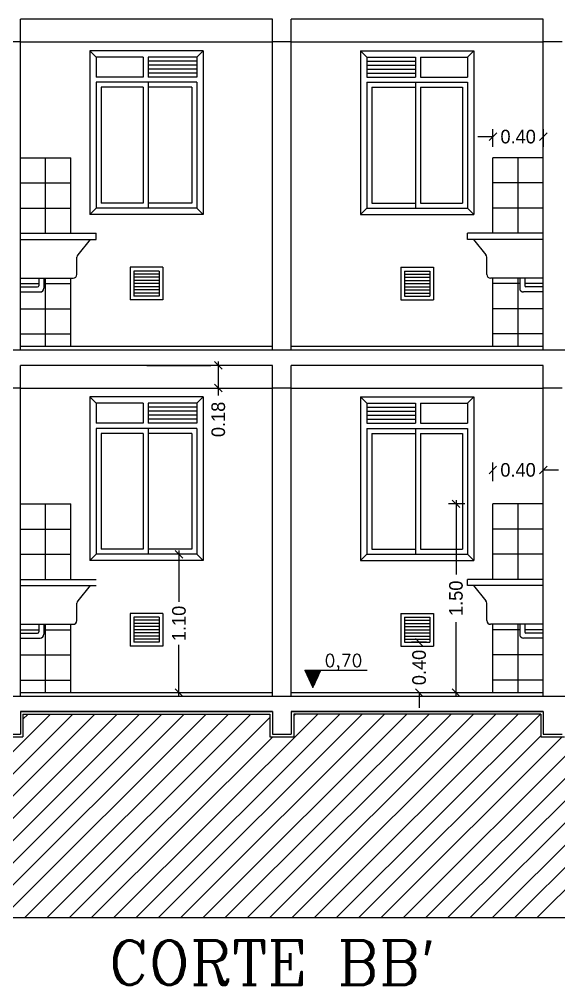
# Model space of a CAD drawing. Extents: x -18 to 75.6, y 22.6 to 43.7.
# Drawn here: x 63.51 to 67.79, y 22.56 to 30.23 of the extents above; entities that cross this region are included whole.
import ezdxf

# ---------------------------------------------------------------- set-up
doc = ezdxf.new("R2010")
doc.units = 0
doc.header["$LTSCALE"] = 2
doc.layers.get('0').update_dxf_attribs({"linetype": 'CONTINUOUS'})
doc.layers.get('DEFPOINTS').update_dxf_attribs({"linetype": 'CONTINUOUS'})
for name, color, linetype in [('CONCRETO', 5, 'CONTINUOUS'), ('COTAS', 244, 'CONTINUOUS'), ('EQUIPAMENTOS', 1, 'CONTINUOUS'), ('ESQUADRIAS', 244, 'CONTINUOUS'), ('PAREDE', 7, 'CONTINUOUS'), ('PAREDECORTE', 3, 'CONTINUOUS'), ('PISO', 30, 'CONTINUOUS'), ('TERRENOEMCORTE', 244, 'CONTINUOUS'), ('TEXTO', 1, 'CONTINUOUS')]:
    doc.layers.add(name, color=color, linetype=linetype)
doc.styles.add('ROMANC', font='ROMANC.SHX')
doc.dimstyles.get("Standard").update_dxf_attribs({"dimtxt": 0.18, "dimasz": 0.18, "dimexe": 0.18, "dimexo": 0.0625, "dimgap": 0.09, "dimtad": 0, "dimtih": 1, "dimtoh": 1, "dimdec": 4, "dimzin": 0, "dimtxsty": 'STANDARD', "dimcen": 0.09, "dimazin": 3, "dimtfac": 1, "dimtdec": 4, "dimtofl": 0, "dimtmove": 0, "dimatfit": 3, "dimtolj": 1, "dimtzin": 0})

# ---------------------------------------------------------------- blocks, each defined once
blk = doc.blocks.new('A$C3')
at = {"layer": 'DEFPOINTS', "color": 0, "linetype": 'BYBLOCK', "ltscale": 0.3}
for p in [(0.0349, 0.032), (0.2349, 0.032)]:
    blk.add_point(p, dxfattribs=at)
at = {"layer": 'EQUIPAMENTOS', "color": 30, "linetype": 'CONTINUOUS', "ltscale": 0.3}
for p, q in [((0.0049, 0.262), (0.2649, 0.262)), ((0.0349, 0.232), (0.2349, 0.232)), ((0.0349, 0.207), (0.2349, 0.207)), ((0.0349, 0.182), (0.2349, 0.182)), ((0.0349, 0.157), (0.2349, 0.157)), ((0.0349, 0.132), (0.2349, 0.132)), ((0.0349, 0.107), (0.2349, 0.107)), ((0.0349, 0.082), (0.2349, 0.082)), ((0.0049, 0.002), (0.2649, 0.002)), ((0.0349, 0.057), (0.2349, 0.057)), ((0.0349, 0.032), (0.2349, 0.032))]:
    blk.add_line(p, q, dxfattribs=at)
at = {"layer": 'PAREDE', "color": 30, "linetype": 'CONTINUOUS', "ltscale": 0.3}
for p, q in [((0.0049, 0.262), (0.0049, 0.002)), ((0.0349, 0.232), (0.0349, 0.032)), ((0.2349, 0.232), (0.2349, 0.032)), ((0.2649, 0.262), (0.2649, 0.002))]:
    blk.add_line(p, q, dxfattribs=at)
blk = doc.blocks.new('_OBLIQUE')
at = {"color": 0, "linetype": 'BYBLOCK'}
blk.add_line((-0.5, -0.5), (0.5, 0.5), dxfattribs=at)
blk = doc.blocks.new('*D9')
at = {"color": 244, "linetype": 'BYBLOCK', "ltscale": 0.2}
for p, q in [((99.3964, 28.5607), (99.9038, 28.5607)), ((99.9638, 28.5907), (99.9638, 28.3807)), ((99.3964, 28.3807), (99.9038, 28.3807)), ((99.9638, 28.3807), (99.9638, 28.3207))]:
    blk.add_line(p, q, dxfattribs=at)
at = {"layer": 'DEFPOINTS', "color": 0, "linetype": 'BYBLOCK', "ltscale": 0.2}
for p in [(100.2364, 28.5607), (99.9638, 28.3807), (100.2364, 28.3807)]:
    blk.add_point(p, dxfattribs=at)
at = {"color": 244, "linetype": 'BYBLOCK', "ltscale": 0.2, "xscale": 0.06, "yscale": 0.06, "zscale": 0.06}
for p, rotation in [((99.9638, 28.5607), 90), ((99.9638, 28.3807), 270)]:
    blk.add_blockref('_OBLIQUE', p, dxfattribs=dict(at, rotation=rotation))
at = {"color": 30, "linetype": 'BYBLOCK', "ltscale": 0.2, "insert": (99.9638, 28.1317), "char_height": 0.108, "attachment_point": 5, "rotation": 90}
blk.add_mtext('\\A1;0.18', dxfattribs=at)
blk = doc.blocks.new('*D10')
at = {"color": 244, "linetype": 'BYBLOCK', "ltscale": 0.2}
for p, q in [((98.4964, 26.3607), (98.3791, 26.3607)), ((98.4391, 26.3607), (98.4391, 26.3607)), ((98.4964, 25.9607), (98.3791, 25.9607)), ((98.4391, 25.9607), (98.4391, 25.8407))]:
    blk.add_line(p, q, dxfattribs=at)
at = {"layer": 'DEFPOINTS', "color": 0, "linetype": 'BYBLOCK', "ltscale": 0.2}
for p in [(99.3364, 26.3607), (98.4391, 25.9607), (99.3364, 25.9607)]:
    blk.add_point(p, dxfattribs=at)
at = {"color": 244, "linetype": 'BYBLOCK', "ltscale": 0.2, "xscale": 0.06, "yscale": 0.06, "zscale": 0.06}
for p, rotation in [((98.4391, 26.3607), 270), ((98.4391, 25.9607), 90)]:
    blk.add_blockref('_OBLIQUE', p, dxfattribs=dict(at, rotation=rotation))
at = {"color": 30, "linetype": 'BYBLOCK', "ltscale": 0.2, "insert": (98.4391, 26.1607), "char_height": 0.108, "attachment_point": 5, "rotation": 90}
blk.add_mtext('\\A1;0.40', dxfattribs=at)
blk = doc.blocks.new('*X3')
at = {"color": 0}
for p, q in [((191.8346, 96.81), (191.8357, 96.8112)), ((191.8352, 96.8088), (191.8375, 96.8112)), ((191.8357, 96.8076), (191.8392, 96.8112)), ((191.8363, 96.8064), (191.841, 96.8112)), ((191.8369, 96.8052), (191.8428, 96.8112)), ((191.8374, 96.804), (191.8445, 96.8112)), ((191.838, 96.8028), (191.8463, 96.8112)), ((191.8386, 96.8016), (191.8481, 96.8112)), ((191.8391, 96.8004), (191.8498, 96.8112)), ((191.8397, 96.7992), (191.8516, 96.8112)), ((191.8403, 96.798), (191.8534, 96.8112)), ((191.8408, 96.7968), (191.8551, 96.8112)), ((191.8414, 96.7956), (191.8569, 96.8112)), ((191.842, 96.7944), (191.8587, 96.8112)), ((191.8425, 96.7932), (191.8605, 96.8112)), ((191.8431, 96.792), (191.8622, 96.8112)), ((191.8436, 96.7908), (191.864, 96.8112)), ((191.8442, 96.7896), (191.8658, 96.8112)), ((191.8448, 96.7884), (191.8675, 96.8112)), ((191.8453, 96.7872), (191.8693, 96.8112)), ((191.8459, 96.786), (191.8711, 96.8112)), ((191.8465, 96.7848), (191.8728, 96.8112)), ((191.847, 96.7836), (191.8746, 96.8112)), ((191.8476, 96.7824), (191.8764, 96.8112)), ((191.8482, 96.7812), (191.8781, 96.8112)), ((191.8487, 96.78), (191.8799, 96.8112)), ((191.8493, 96.7788), (191.8817, 96.8112)), ((191.8499, 96.7776), (191.8834, 96.8112)), ((191.8504, 96.7764), (191.8852, 96.8112)), ((191.851, 96.7752), (191.887, 96.8112)), ((191.8516, 96.774), (191.8887, 96.8112)), ((191.8521, 96.7728), (191.8905, 96.8112)), ((191.8527, 96.7716), (191.8923, 96.8112)), ((191.8533, 96.7704), (191.894, 96.8112)), ((191.8538, 96.7692), (191.8958, 96.8112)), ((191.8544, 96.768), (191.8976, 96.8112)), ((191.855, 96.7668), (191.8972, 96.809)), ((191.8555, 96.7656), (191.8957, 96.8057)), ((191.8561, 96.7644), (191.8942, 96.8025)), ((191.8567, 96.7632), (191.8927, 96.7992)), ((191.8572, 96.762), (191.8913, 96.796)), ((191.8578, 96.7608), (191.8898, 96.7928)), ((191.8584, 96.7596), (191.8883, 96.7895)), ((191.8589, 96.7584), (191.8868, 96.7863)), ((191.8595, 96.7572), (191.8853, 96.783)), ((191.8601, 96.756), (191.8839, 96.7798)), ((191.8606, 96.7548), (191.8824, 96.7765)), ((191.8612, 96.7536), (191.8809, 96.7733)), ((191.8618, 96.7524), (191.8794, 96.77)), ((191.8623, 96.7512), (191.8779, 96.7668)), ((191.8629, 96.75), (191.8765, 96.7635)), ((191.8635, 96.7488), (191.875, 96.7603)), ((191.864, 96.7476), (191.8735, 96.757)), ((191.8646, 96.7464), (191.872, 96.7538)), ((191.8652, 96.7452), (191.8705, 96.7505)), ((191.8657, 96.744), (191.8691, 96.7473)), ((191.8663, 96.7428), (191.8676, 96.744))]:
    blk.add_line(p, q, dxfattribs=at)
blk = doc.blocks.new('*D34')
at = {"color": 244, "linetype": 'BYBLOCK', "ltscale": 0.2}
for p, q in [((98.9964, 27.4607), (98.8664, 27.4607)), ((98.9264, 27.4907), (98.9264, 26.8997)), ((98.9264, 25.9307), (98.9264, 26.5217)), ((98.9964, 25.9607), (98.8664, 25.9607))]:
    blk.add_line(p, q, dxfattribs=at)
at = {"layer": 'DEFPOINTS', "color": 0, "linetype": 'BYBLOCK', "ltscale": 0.2}
for p in [(99.8364, 27.4607), (98.9264, 25.9607), (99.8364, 25.9607)]:
    blk.add_point(p, dxfattribs=at)
at = {"color": 244, "linetype": 'BYBLOCK', "ltscale": 0.2, "xscale": 0.06, "yscale": 0.06, "zscale": 0.06}
for p, rotation in [((98.9264, 27.4607), 90), ((98.9264, 25.9607), 270)]:
    blk.add_blockref('_OBLIQUE', p, dxfattribs=dict(at, rotation=rotation))
at = {"color": 30, "linetype": 'BYBLOCK', "ltscale": 0.2, "insert": (98.9264, 26.7107), "char_height": 0.108, "attachment_point": 5, "rotation": 90}
blk.add_mtext('\\A1;1.50', dxfattribs=at)
blk = doc.blocks.new('*D35')
at = {"color": 244, "linetype": 'BYBLOCK', "ltscale": 0.2}
for p, q in [((99.8364, 28.3007), (99.8364, 28.4495)), ((99.8364, 28.3895), (99.8364, 28.3895)), ((100.2364, 28.3007), (100.2364, 28.4495)), ((100.2364, 28.3895), (100.3564, 28.3895))]:
    blk.add_line(p, q, dxfattribs=at)
at = {"layer": 'DEFPOINTS', "color": 0, "linetype": 'BYBLOCK', "ltscale": 0.2}
for p in [(100.2364, 28.3895), (99.8364, 27.4607), (100.2364, 27.4607)]:
    blk.add_point(p, dxfattribs=at)
at = {"color": 244, "linetype": 'BYBLOCK', "ltscale": 0.2, "xscale": 0.06, "yscale": 0.06, "zscale": 0.06}
blk.add_blockref('_OBLIQUE', (99.8364, 28.3895), dxfattribs=at)
at = {"color": 244, "linetype": 'BYBLOCK', "ltscale": 0.2, "xscale": 0.06, "yscale": 0.06, "zscale": 0.06, "rotation": 180}
blk.add_blockref('_OBLIQUE', (100.2364, 28.3895), dxfattribs=at)
at = {"color": 30, "linetype": 'BYBLOCK', "ltscale": 0.2, "insert": (100.0364, 28.3895), "char_height": 0.108, "attachment_point": 5}
blk.add_mtext('\\A1;0.40', dxfattribs=at)
blk = doc.blocks.new('*X40')
at = {"color": 0, "ltscale": 0.2}
for p, q in [((94.7046, 24.1707), (96.3246, 25.7907)), ((94.8813, 24.1707), (96.5013, 25.7907)), ((95.0581, 24.1707), (96.6781, 25.7907)), ((95.2349, 24.1707), (96.8549, 25.7907)), ((95.4117, 24.1707), (97.0317, 25.7907)), ((95.5884, 24.1707), (97.2084, 25.7907)), ((95.7652, 24.1707), (97.3852, 25.7907)), ((95.942, 24.1707), (97.562, 25.7907)), ((96.1064, 25.7492), (96.1478, 25.7907)), ((96.1188, 24.1707), (97.7388, 25.7907)), ((96.2956, 24.1707), (97.9156, 25.7907)), ((96.8259, 24.1707), (98.4459, 25.7907)), ((97.0027, 24.1707), (98.6227, 25.7907)), ((97.1794, 24.1707), (98.7994, 25.7907)), ((97.3562, 24.1707), (98.9762, 25.7907)), ((97.533, 24.1707), (99.153, 25.7907)), ((97.7098, 24.1707), (99.3298, 25.7907)), ((97.8865, 24.1707), (99.5065, 25.7907)), ((98.0633, 24.1707), (99.6833, 25.7907)), ((98.2401, 24.1707), (99.8601, 25.7907)), ((98.2564, 25.7779), (98.2691, 25.7907)), ((98.4169, 24.1707), (100.0369, 25.7907)), ((98.5936, 24.1707), (100.2136, 25.7907)), ((99.124, 24.1707), (100.744, 25.7907)), ((99.3008, 24.1707), (100.9208, 25.7907)), ((99.4775, 24.1707), (101.0975, 25.7907)), ((99.6543, 24.1707), (101.2743, 25.7907)), ((99.8311, 24.1707), (101.4511, 25.7907)), ((100.0079, 24.1707), (101.6279, 25.7907)), ((100.1846, 24.1707), (101.8046, 25.7907)), ((96.4723, 24.1707), (98.0664, 25.7647)), ((96.6491, 24.1707), (98.0891, 25.6107)), ((98.7704, 24.1707), (100.2164, 25.6166)), ((98.9472, 24.1707), (100.3872, 25.6107))]:
    blk.add_line(p, q, dxfattribs=at)
blk = doc.blocks.new('*D41')
at = {"color": 244, "linetype": 'BYBLOCK', "ltscale": 0.2}
for p, q in [((99.8364, 31.0507), (99.8364, 31.1907)), ((100.2364, 31.0507), (100.2364, 31.1907)), ((99.8364, 31.1307), (99.7164, 31.1307)), ((100.2364, 31.1307), (100.2364, 31.1307))]:
    blk.add_line(p, q, dxfattribs=at)
at = {"layer": 'DEFPOINTS', "color": 0, "linetype": 'BYBLOCK', "ltscale": 0.2}
for p in [(99.8364, 31.1307), (99.8364, 30.2107), (100.2364, 30.2107)]:
    blk.add_point(p, dxfattribs=at)
at = {"color": 244, "linetype": 'BYBLOCK', "ltscale": 0.2, "xscale": 0.06, "yscale": 0.06, "zscale": 0.06}
blk.add_blockref('_OBLIQUE', (99.8364, 31.1307), dxfattribs=at)
at = {"color": 244, "linetype": 'BYBLOCK', "ltscale": 0.2, "xscale": 0.06, "yscale": 0.06, "zscale": 0.06, "rotation": 180}
blk.add_blockref('_OBLIQUE', (100.2364, 31.1307), dxfattribs=at)
at = {"color": 30, "linetype": 'BYBLOCK', "ltscale": 0.2, "insert": (100.0364, 31.1307), "char_height": 0.108, "attachment_point": 5}
blk.add_mtext('\\A1;0.40', dxfattribs=at)
blk = doc.blocks.new('*D45')
at = {"color": 244, "linetype": 'BYBLOCK', "ltscale": 0.2}
for p, q in [((96.5345, 27.0907), (96.5345, 26.6817)), ((96.6464, 27.0607), (96.4745, 27.0607)), ((96.5345, 25.9307), (96.5345, 26.3397)), ((97.2464, 25.9607), (96.4745, 25.9607))]:
    blk.add_line(p, q, dxfattribs=at)
at = {"layer": 'DEFPOINTS', "color": 0, "linetype": 'BYBLOCK', "ltscale": 0.2}
for p in [(97.4864, 27.0607), (96.5345, 25.9607), (98.0864, 25.9607)]:
    blk.add_point(p, dxfattribs=at)
at = {"color": 244, "linetype": 'BYBLOCK', "ltscale": 0.2, "xscale": 0.06, "yscale": 0.06, "zscale": 0.06}
for p, rotation in [((96.5345, 27.0607), 90), ((96.5345, 25.9607), 270)]:
    blk.add_blockref('_OBLIQUE', p, dxfattribs=dict(at, rotation=rotation))
at = {"color": 30, "linetype": 'BYBLOCK', "ltscale": 0.2, "insert": (96.5345, 26.5107), "char_height": 0.108, "attachment_point": 5, "rotation": 90}
blk.add_mtext('\\A1;1.10', dxfattribs=at)

msp = doc.modelspace()

# ---------------------------------------------------------------- linework, layer by layer
at = {"layer": 'CONCRETO', "color": 5, "linetype": 'CONTINUOUS', "ltscale": 0.2}
for p, q in [((65.5193, 30.2306), (63.5193, 30.2306)), ((63.5193, 30.0506), (63.5193, 30.2306)), ((65.5193, 30.0506), (65.5193, 30.2306)), ((67.6693, 30.2306), (65.6693, 30.2306)), ((65.6693, 30.0506), (65.6693, 30.2306)), ((67.6693, 30.0506), (67.6693, 30.2306)), ((63.5193, 30.0506), (63.3693, 30.0506)), ((65.6693, 30.0506), (65.5193, 30.0506)), ((67.8193, 30.0506), (67.6693, 30.0506)), ((73.2193, 27.6006), (57.9693, 27.6006)), ((63.5193, 27.3006), (63.5193, 27.4806)), ((65.5193, 27.4806), (63.5193, 27.4806)), ((65.5193, 27.3006), (65.5193, 27.4806)), ((67.6693, 27.4806), (65.6693, 27.4806)), ((65.6693, 27.3006), (65.6693, 27.4806)), ((67.6693, 27.3006), (67.6693, 27.4806)), ((63.5193, 27.3006), (63.3693, 27.3006)), ((65.6693, 27.3006), (65.5193, 27.3006)), ((67.8193, 27.3006), (67.6693, 27.3006)), ((73.2193, 24.8506), (57.9693, 24.8506)), ((63.5193, 24.7306), (63.5193, 24.5506)), ((63.5193, 24.7306), (65.5193, 24.7306)), ((65.5193, 24.7306), (63.5193, 24.7306)), ((65.5193, 24.7306), (65.5193, 24.5506)), ((65.5193, 24.7306), (65.5193, 24.5506)), ((65.6693, 24.7306), (65.6693, 24.5506)), ((65.6693, 24.7306), (67.6693, 24.7306)), ((67.6693, 24.7306), (65.6693, 24.7306)), ((67.6693, 24.7306), (67.6693, 24.5506)), ((63.3693, 24.5506), (63.5193, 24.5506)), ((65.5193, 24.5506), (65.6693, 24.5506)), ((67.6693, 24.5506), (67.8193, 24.5506))]:
    msp.add_line(p, q, dxfattribs=at)
at = {"layer": 'COTAS', "color": 244, "ltscale": 0.2}
for p, q in [((65.7765, 25.0599), (65.8417, 24.9216)), ((65.7765, 25.0599), (66.271, 25.0599)), ((65.8417, 24.9216), (65.9049, 25.0604))]:
    msp.add_line(p, q, dxfattribs=at)
at = {"layer": 'EQUIPAMENTOS', "color": 1, "linetype": 'CONTINUOUS', "ltscale": 0.2}
for p, q in [((63.5193, 28.5306), (64.1193, 28.5306)), ((63.5193, 28.5306), (63.9193, 28.5306)), ((63.5193, 28.4821), (64.1193, 28.4821)), ((64.0728, 28.4821), (63.9742, 28.3601)), ((64.1193, 28.4821), (64.1193, 28.5306)), ((67.0693, 28.4821), (67.0693, 28.5306)), ((67.6693, 28.5306), (67.0693, 28.5306)), ((67.6693, 28.4821), (67.0693, 28.4821)), ((67.1159, 28.4821), (67.2145, 28.3601)), ((67.6693, 28.5306), (67.2693, 28.5306)), ((63.9675, 28.2036), (63.9675, 28.3412)), ((67.2212, 28.2036), (67.2212, 28.3412)), ((63.5193, 28.1736), (63.9375, 28.1736)), ((63.6662, 28.1711), (63.6662, 28.1142)), ((63.7062, 28.1711), (63.7062, 28.0942)), ((67.6693, 28.1736), (67.2512, 28.1736)), ((67.4825, 28.1711), (67.4825, 28.0942)), ((67.5225, 28.1711), (67.5225, 28.1142)), ((63.5176, 28.1042), (63.6562, 28.1042)), ((67.6711, 28.1042), (67.5325, 28.1042)), ((63.5176, 28.0642), (63.6762, 28.0642)), ((67.6711, 28.0642), (67.5125, 28.0642)), ((63.5193, 25.7806), (63.9193, 25.7806)), ((63.5193, 25.7806), (64.1193, 25.7806)), ((67.6693, 25.7806), (67.0693, 25.7806)), ((67.0693, 25.7321), (67.0693, 25.7806)), ((67.6693, 25.7806), (67.2693, 25.7806)), ((63.5193, 25.7321), (64.1193, 25.7321)), ((64.0728, 25.7321), (63.9742, 25.6101)), ((67.6693, 25.7321), (67.0693, 25.7321)), ((67.1159, 25.7321), (67.2145, 25.6101)), ((63.9675, 25.4536), (63.9675, 25.5912)), ((67.2212, 25.4536), (67.2212, 25.5912)), ((63.5193, 25.4236), (63.9375, 25.4236)), ((63.6662, 25.4211), (63.6662, 25.3642)), ((63.7062, 25.4211), (63.7062, 25.3442)), ((67.6693, 25.4236), (67.2512, 25.4236)), ((67.4825, 25.4211), (67.4825, 25.3442)), ((67.5225, 25.4211), (67.5225, 25.3642)), ((63.5176, 25.3542), (63.6562, 25.3542)), ((63.5176, 25.3142), (63.6762, 25.3142)), ((67.6711, 25.3142), (67.5125, 25.3142)), ((67.6711, 25.3542), (67.5325, 25.3542))]:
    msp.add_line(p, q, dxfattribs=at)
for centre, radius, start, end in [((63.9975, 28.3412), 0.03, 141.03977, 180), ((67.1912, 28.3412), 0.03, 0, 38.96023), ((63.9375, 28.2036), 0.03, 270, 360), ((67.2512, 28.2036), 0.03, 180, 270), ((63.6562, 28.1142), 0.01, 270, 0), ((63.6762, 28.0942), 0.03, 270, 0), ((67.5125, 28.0942), 0.03, 180, 270), ((67.5325, 28.1142), 0.01, 180, 270), ((63.9975, 25.5912), 0.03, 141.03977, 180), ((67.1912, 25.5912), 0.03, 0, 38.96023), ((63.9375, 25.4536), 0.03, 270, 360), ((67.2512, 25.4536), 0.03, 180, 270), ((63.6562, 25.3642), 0.01, 270, 0), ((63.6762, 25.3442), 0.03, 270, 0), ((67.5125, 25.3442), 0.03, 180, 270), ((67.5325, 25.3642), 0.01, 180, 270)]:
    msp.add_arc(centre, radius, start, end, dxfattribs=at)
at = {"layer": 'ESQUADRIAS', "color": 30, "linetype": 'CONTINUOUS', "ltscale": 0.3}
for p, q in [((64.9693, 29.9806), (64.0693, 29.9806)), ((64.0693, 29.9806), (64.0693, 28.6806)), ((64.1193, 29.9306), (64.0693, 29.9806)), ((64.1193, 29.9306), (64.1193, 29.7706)), ((64.4943, 29.9306), (64.1193, 29.9306)), ((64.4943, 29.9306), (64.4943, 29.7706)), ((64.9193, 29.9306), (64.5343, 29.9306)), ((64.5343, 29.9306), (64.5343, 29.7706)), ((64.9193, 29.9306), (64.9693, 29.9806)), ((64.9193, 29.9306), (64.9193, 29.7706)), ((64.9693, 29.9806), (64.9693, 28.6806)), ((66.2193, 29.9806), (66.2193, 28.6806)), ((66.2193, 29.9806), (67.1193, 29.9806)), ((66.2693, 29.9306), (66.2193, 29.9806)), ((66.2693, 29.9306), (66.2693, 29.7706)), ((66.2693, 29.9306), (66.6543, 29.9306)), ((66.6543, 29.9306), (66.6543, 29.7706)), ((66.6943, 29.9306), (67.0693, 29.9306)), ((66.6943, 29.9306), (66.6943, 29.7706)), ((67.0693, 29.9306), (67.1193, 29.9806)), ((67.0693, 29.9306), (67.0693, 29.7706)), ((67.1193, 29.9806), (67.1193, 28.6806)), ((64.9193, 29.8989), (64.5343, 29.8989)), ((64.9193, 29.8673), (64.5343, 29.8673)), ((66.2693, 29.8989), (66.6543, 29.8989)), ((66.2693, 29.8673), (66.6543, 29.8673)), ((64.4943, 29.7706), (64.1193, 29.7706)), ((64.9193, 29.8356), (64.5343, 29.8356)), ((64.9193, 29.8039), (64.5343, 29.8039)), ((64.9193, 29.7706), (64.5343, 29.7706)), ((66.2693, 29.8356), (66.6543, 29.8356)), ((66.2693, 29.8039), (66.6543, 29.8039)), ((66.2693, 29.7706), (66.6543, 29.7706)), ((66.6943, 29.7706), (67.0693, 29.7706)), ((64.9193, 29.7306), (64.1193, 29.7306)), ((64.1193, 29.7306), (64.1193, 28.7306)), ((64.5243, 29.7306), (64.1193, 29.7306)), ((64.1593, 29.6906), (64.1593, 28.7706)), ((64.4943, 29.6906), (64.1593, 29.6906)), ((64.4943, 29.6906), (64.4943, 28.7706)), ((64.5343, 29.7306), (64.5343, 28.7306)), ((64.8793, 29.6906), (64.5343, 29.6906)), ((64.8793, 29.6906), (64.8793, 28.7706)), ((64.9193, 29.7306), (64.9193, 28.7306)), ((66.2693, 29.7306), (67.0693, 29.7306)), ((66.2693, 29.7306), (66.2693, 28.7306)), ((66.3093, 29.6906), (66.6543, 29.6906)), ((66.3093, 29.6906), (66.3093, 28.7706)), ((66.6543, 29.7306), (66.6543, 28.7306)), ((66.6643, 29.7306), (67.0693, 29.7306)), ((66.6943, 29.6906), (67.0293, 29.6906)), ((66.6943, 29.6906), (66.6943, 28.7706)), ((67.0293, 29.6906), (67.0293, 28.7706)), ((67.0693, 29.7306), (67.0693, 28.7306)), ((64.4943, 28.7706), (64.1593, 28.7706)), ((64.8793, 28.7706), (64.5343, 28.7706)), ((66.3093, 28.7706), (66.6543, 28.7706)), ((66.6943, 28.7706), (67.0293, 28.7706)), ((64.1193, 28.7306), (64.0693, 28.6806)), ((64.9193, 28.7306), (64.1193, 28.7306)), ((64.9193, 28.7306), (64.9693, 28.6806)), ((66.2693, 28.7306), (66.2193, 28.6806)), ((66.2693, 28.7306), (67.0693, 28.7306)), ((67.0693, 28.7306), (67.1193, 28.6806)), ((64.9693, 28.6806), (64.0693, 28.6806)), ((66.2193, 28.6806), (67.1193, 28.6806)), ((64.9693, 27.2306), (64.0693, 27.2306)), ((64.0693, 27.2306), (64.0693, 25.9306)), ((64.1193, 27.1806), (64.0693, 27.2306)), ((64.9193, 27.1806), (64.9693, 27.2306)), ((64.9693, 27.2306), (64.9693, 25.9306)), ((66.2193, 27.2306), (66.2193, 25.9306)), ((66.2193, 27.2306), (67.1193, 27.2306)), ((66.2693, 27.1806), (66.2193, 27.2306)), ((67.0693, 27.1806), (67.1193, 27.2306)), ((67.1193, 27.2306), (67.1193, 25.9306)), ((64.1193, 27.1806), (64.1193, 27.0206)), ((64.4943, 27.1806), (64.1193, 27.1806)), ((64.4943, 27.1806), (64.4943, 27.0206)), ((64.9193, 27.1806), (64.5343, 27.1806)), ((64.5343, 27.1806), (64.5343, 27.0206)), ((64.9193, 27.1806), (64.9193, 27.0206)), ((66.2693, 27.1806), (66.2693, 27.0206)), ((66.2693, 27.1806), (66.6543, 27.1806)), ((66.6543, 27.1806), (66.6543, 27.0206)), ((66.6943, 27.1806), (67.0693, 27.1806)), ((66.6943, 27.1806), (66.6943, 27.0206)), ((67.0693, 27.1806), (67.0693, 27.0206)), ((64.9193, 27.1489), (64.5343, 27.1489)), ((64.9193, 27.1173), (64.5343, 27.1173)), ((64.9193, 27.0856), (64.5343, 27.0856)), ((66.2693, 27.1489), (66.6543, 27.1489)), ((66.2693, 27.1173), (66.6543, 27.1173)), ((66.2693, 27.0856), (66.6543, 27.0856)), ((64.4943, 27.0206), (64.1193, 27.0206)), ((64.9193, 27.0539), (64.5343, 27.0539)), ((64.9193, 27.0206), (64.5343, 27.0206)), ((66.2693, 27.0539), (66.6543, 27.0539)), ((66.2693, 27.0206), (66.6543, 27.0206)), ((66.6943, 27.0206), (67.0693, 27.0206)), ((64.9193, 26.9806), (64.1193, 26.9806)), ((64.1193, 26.9806), (64.1193, 25.9806)), ((64.5243, 26.9806), (64.1193, 26.9806)), ((64.1593, 26.9406), (64.1593, 26.0206)), ((64.4943, 26.9406), (64.1593, 26.9406)), ((64.4943, 26.9406), (64.4943, 26.0206)), ((64.5343, 26.9806), (64.5343, 25.9806)), ((64.8793, 26.9406), (64.5343, 26.9406)), ((64.8793, 26.9406), (64.8793, 26.0206)), ((64.9193, 26.9806), (64.9193, 25.9806)), ((66.2693, 26.9806), (67.0693, 26.9806)), ((66.2693, 26.9806), (66.2693, 25.9806)), ((66.3093, 26.9406), (66.6543, 26.9406)), ((66.3093, 26.9406), (66.3093, 26.0206)), ((66.6543, 26.9806), (66.6543, 25.9806)), ((66.6643, 26.9806), (67.0693, 26.9806)), ((66.6943, 26.9406), (67.0293, 26.9406)), ((66.6943, 26.9406), (66.6943, 26.0206)), ((67.0293, 26.9406), (67.0293, 26.0206)), ((67.0693, 26.9806), (67.0693, 25.9806)), ((64.4943, 26.0206), (64.1593, 26.0206)), ((64.8793, 26.0206), (64.5343, 26.0206)), ((66.3093, 26.0206), (66.6543, 26.0206)), ((66.6943, 26.0206), (67.0293, 26.0206)), ((64.1193, 25.9806), (64.0693, 25.9306)), ((64.9693, 25.9306), (64.0693, 25.9306)), ((64.9193, 25.9806), (64.1193, 25.9806)), ((64.9193, 25.9806), (64.9693, 25.9306)), ((66.2693, 25.9806), (66.2193, 25.9306)), ((66.2193, 25.9306), (67.1193, 25.9306)), ((66.2693, 25.9806), (67.0693, 25.9806)), ((67.0693, 25.9806), (67.1193, 25.9306))]:
    msp.add_line(p, q, dxfattribs=at)
at = {"layer": 'PAREDECORTE', "color": 3, "linetype": 'CONTINUOUS', "ltscale": 0.2}
for p, q in [((63.5193, 27.6006), (63.5193, 30.0506)), ((65.5193, 27.6006), (65.5193, 30.0506)), ((65.6693, 27.6006), (65.6693, 30.0506)), ((67.6693, 27.6006), (67.6693, 30.0506)), ((63.5193, 24.8506), (63.5193, 27.3006)), ((65.5193, 24.8506), (65.5193, 27.3006)), ((65.6693, 24.8506), (65.6693, 27.3006)), ((67.6693, 24.8506), (67.6693, 27.3006))]:
    msp.add_line(p, q, dxfattribs=at)
at = {"layer": 'PISO', "color": 30, "linetype": 'CONTINUOUS', "ltscale": 0.2}
for p, q in [((63.5193, 30.0506), (65.5193, 30.0506)), ((65.6693, 30.0506), (67.6693, 30.0506)), ((63.5193, 29.1306), (63.9193, 29.1306)), ((63.7193, 28.5306), (63.7193, 29.1306)), ((63.9193, 28.5306), (63.9193, 29.1306)), ((67.2693, 28.5306), (67.2693, 29.1306)), ((67.6693, 29.1306), (67.2693, 29.1306)), ((67.4693, 28.5306), (67.4693, 29.1306)), ((63.5193, 28.9306), (63.9193, 28.9306)), ((67.6693, 28.9306), (67.2693, 28.9306)), ((63.5193, 28.7306), (63.9193, 28.7306)), ((67.6693, 28.7306), (67.2693, 28.7306)), ((63.7193, 27.6306), (63.7193, 28.1736)), ((63.9193, 27.6306), (63.9193, 28.1736)), ((67.2693, 27.6306), (67.2693, 28.1736)), ((67.4693, 27.6306), (67.4693, 28.1736)), ((63.5193, 28.1306), (63.6662, 28.1306)), ((63.7062, 28.1306), (63.9193, 28.1306)), ((67.4825, 28.1306), (67.2693, 28.1306)), ((67.6693, 28.1306), (67.5225, 28.1306)), ((63.5193, 27.9306), (63.9193, 27.9306)), ((67.6693, 27.9306), (67.2693, 27.9306)), ((63.5193, 27.7306), (63.9193, 27.7306)), ((67.6693, 27.7306), (67.2693, 27.7306)), ((65.5193, 27.6306), (63.5193, 27.6306)), ((67.6693, 27.6306), (65.6693, 27.6306)), ((63.5193, 27.3006), (65.5193, 27.3006)), ((65.6693, 27.3006), (67.6693, 27.3006)), ((63.5193, 26.3806), (63.9193, 26.3806)), ((63.7193, 25.7806), (63.7193, 26.3806)), ((63.9193, 25.7806), (63.9193, 26.3806)), ((67.6693, 26.3806), (67.2693, 26.3806)), ((67.2693, 25.7806), (67.2693, 26.3806)), ((67.4693, 25.7806), (67.4693, 26.3806)), ((63.5193, 26.1806), (63.9193, 26.1806)), ((67.6693, 26.1806), (67.2693, 26.1806)), ((63.5193, 25.9806), (63.9193, 25.9806)), ((67.6693, 25.9806), (67.2693, 25.9806)), ((63.7193, 24.8806), (63.7193, 25.4236)), ((63.9193, 24.8806), (63.9193, 25.4236)), ((67.2693, 24.8806), (67.2693, 25.4236)), ((67.4693, 24.8806), (67.4693, 25.4236)), ((63.5193, 25.3806), (63.6662, 25.3806)), ((63.7062, 25.3806), (63.9193, 25.3806)), ((67.4825, 25.3806), (67.2693, 25.3806)), ((67.6693, 25.3806), (67.5225, 25.3806)), ((63.5193, 25.1806), (63.9193, 25.1806)), ((67.6693, 25.1806), (67.2693, 25.1806)), ((63.5193, 24.9806), (63.9193, 24.9806)), ((67.6693, 24.9806), (67.2693, 24.9806)), ((65.5193, 24.8806), (63.5193, 24.8806)), ((67.6693, 24.8806), (65.6693, 24.8806))]:
    msp.add_line(p, q, dxfattribs=at)
at = {"layer": 'TERRENOEMCORTE', "color": 244, "linetype": 'CONTINUOUS', "ltscale": 0.2}
for p, q in [((63.5393, 24.7106), (65.4993, 24.7106)), ((63.5393, 24.7106), (63.5393, 24.5306)), ((65.4993, 24.7106), (65.4993, 24.5306)), ((67.6493, 24.7106), (65.6893, 24.7106)), ((65.6893, 24.7106), (65.6893, 24.5306)), ((67.6493, 24.7106), (67.6493, 24.5306)), ((63.3493, 24.5306), (63.5393, 24.5306)), ((65.4993, 24.5306), (65.6893, 24.5306)), ((67.6493, 24.5306), (67.8393, 24.5306)), ((75.5893, 23.0906), (55.5993, 23.0906))]:
    msp.add_line(p, q, dxfattribs=at)

# ---------------------------------------------------------------- block references
at = {"layer": 'COTAS', "color": 244, "ltscale": 0.2, "xscale": 2, "yscale": 2, "zscale": 2}
msp.add_blockref('*X3', (-317.8916, -168.5624), dxfattribs=at)
at = {"layer": 'EQUIPAMENTOS', "color": 1, "linetype": 'CONTINUOUS', "ltscale": 0.2, "xscale": -1}
for p in [(64.6543, 27.9986), (64.6543, 25.2486)]:
    msp.add_blockref('A$C3', p, dxfattribs=at)
at = {"layer": 'EQUIPAMENTOS', "color": 1, "linetype": 'CONTINUOUS', "ltscale": 0.2}
for p in [(66.5344, 27.9986), (66.5344, 25.2486)]:
    msp.add_blockref('A$C3', p, dxfattribs=at)
at = {"layer": 'TERRENOEMCORTE', "color": 30, "ltscale": 0.2}
msp.add_blockref('*X40', (-32.567, -1.0801), dxfattribs=at)

# ---------------------------------------------------------------- texts
at = {"layer": 'COTAS', "color": 244, "ltscale": 0.2, "style": 'ROMANC'}
msp.add_text('0,70', height=0.1, dxfattribs=at).set_placement((65.9338, 25.086))
at = {"layer": 'TEXTO', "color": 5, "ltscale": 0.3, "style": 'ROMANC'}
msp.add_text("CORTE BB'", height=0.35, dxfattribs=at).set_placement((64.2205, 22.5605))

# ---------------------------------------------------------------- dimensions: what is measured, and where the dimension line sits
at = {"layer": 'COTAS', "color": 30, "ltscale": 0.2}
for base, p1, p2, picture, middle, set_off in [((67.2701, 29.2979), (67.6701, 28.3779), (67.2701, 28.3779), '*D41', (67.4701, 29.2979), (-32.5662, -1.8328)), ((67.6693, 26.6501), (67.2693, 25.7212), (67.6693, 25.7212), '*D35', (67.4693, 26.6501), (-32.567, -1.7394))]:
    dim = msp.add_linear_dim(base=base, p1=p1, p2=p2, dimstyle='STANDARD', override={"dimscale": 0.6, "dimasz": 0.1, "dimexe": 0.1, "dimexo": 1.4, "dimtih": 0, "dimtoh": 0, "dimdec": 2, "dimblk1": 'OBLIQUE', "dimblk2": 'OBLIQUE', "dimsah": 1, "dimdle": 0.05, "dimclrd": 244, "dimclre": 244, "dimclrt": 30}, dxfattribs=at)
    dim.commit()
    dim.dimension.update_dxf_attribs({"geometry": picture, "text_midpoint": middle, "insert": set_off})
at = {"layer": 'COTAS', "color": 244, "linetype": 'CONTINUOUS', "ltscale": 0.2}
for base, p1, p2, picture, middle, set_off in [((65.0902, 27.3006), (65.3627, 27.4806), (65.3627, 27.3006), '*D9', (65.0902, 27.0516), (-34.8736, -1.0801)), ((66.6844, 24.8806), (67.5816, 25.2806), (67.5816, 24.8806), '*D10', (66.6844, 25.0806), (-31.7547, -1.0801))]:
    dim = msp.add_linear_dim(base=base, p1=p1, p2=p2, angle=90, dimstyle='STANDARD', override={"dimscale": 0.6, "dimasz": 0.1, "dimexe": 0.1, "dimexo": 1.4, "dimtih": 0, "dimtoh": 0, "dimdec": 2, "dimblk1": 'OBLIQUE', "dimblk2": 'OBLIQUE', "dimsah": 1, "dimdle": 0.05, "dimclrd": 244, "dimclre": 244, "dimclrt": 30}, dxfattribs=at)
    dim.commit()
    dim.dimension.update_dxf_attribs({"geometry": picture, "text_midpoint": middle, "insert": set_off})
at = {"layer": 'COTAS', "color": 30, "ltscale": 0.2}
dim = msp.add_linear_dim(base=(66.977, 24.8806), p1=(67.8869, 26.3806), p2=(67.8869, 24.8806), angle=90, dimstyle='STANDARD', override={"dimscale": 0.6, "dimasz": 0.1, "dimexe": 0.1, "dimexo": 1.4, "dimtih": 0, "dimtoh": 0, "dimdec": 2, "dimblk1": 'OBLIQUE', "dimblk2": 'OBLIQUE', "dimsah": 1, "dimdle": 0.05, "dimclrd": 244, "dimclre": 244, "dimclrt": 30}, dxfattribs=at)
dim.commit()
dim.dimension.update_dxf_attribs({"geometry": '*D34', "text_midpoint": (66.977, 25.6306), "insert": (-31.9495, -1.0801)})
at = {"layer": 'TERRENOEMCORTE', "color": 30, "ltscale": 0.2}
dim = msp.add_linear_dim(base=(64.778, 24.8806), p1=(65.7299, 25.9806), p2=(66.3299, 24.8806), angle=90, dimstyle='STANDARD', override={"dimscale": 0.6, "dimasz": 0.1, "dimexe": 0.1, "dimexo": 1.4, "dimtih": 0, "dimtoh": 0, "dimdec": 2, "dimblk1": 'OBLIQUE', "dimblk2": 'OBLIQUE', "dimsah": 1, "dimdle": 0.05, "dimclrd": 244, "dimclre": 244, "dimclrt": 30}, dxfattribs=at)
dim.commit()
dim.dimension.update_dxf_attribs({"geometry": '*D45', "text_midpoint": (64.778, 25.4306), "insert": (-31.7565, -1.0801)})

doc.saveas('drawing.dxf')
